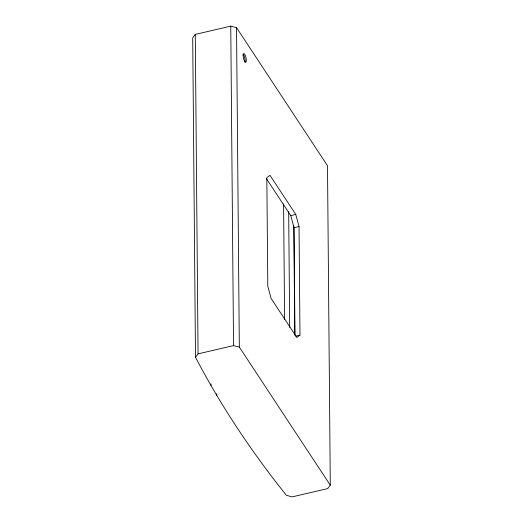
<?xml version="1.0" encoding="UTF-8"?>
<svg xmlns="http://www.w3.org/2000/svg" width="523" height="523" viewBox="0 0 523 523"><rect width="100%" height="100%" fill="white"/><g stroke="black" fill="none" stroke-linecap="round" stroke-linejoin="round"><path stroke-width="0.78" d="M195.275 34.4L192.712 37.813L195.497 357.274C221.085 406.214 251.923 452.323 286.467 495.379L292.246 496.85L327.725 488.6L330.288 485.187L327.503 165.726L236.533 27.621L230.754 26.15L195.275 34.4L198.06 353.862L195.497 357.274M299.986 335.138L296.829 337.485L271.071 298.378L267.789 286.251L266.841 177.676L269.992 175.329L295.757 214.437L299.038 226.564L299.986 335.138L295.691 336.132M266.318 178.513L290.749 215.6L295.757 214.437M294.972 335.485L294.031 227.727L299.038 226.564M198.06 353.862L233.539 345.611L239.325 347.089L330.288 485.187M290.749 215.6L294.031 227.727M293.821 226.001L294.769 334.426M288.676 211.678L289.69 327.437M283.59 203.872L284.604 319.631M236.533 27.621L239.325 347.089M230.754 26.15L233.539 345.611M216.738 393.675L216.757 395.31M210.991 383.862L211.004 385.497M243.045 54.104A4.472 1.288 76.9 0 1 244.751 57.968A4.472 1.288 76.9 0 1 244.901 62.159M243.136 55.497A4.472 1.288 76.9 0 0 245.575 62.296A4.472 1.288 76.9 0 0 245.522 56.026A4.472 1.288 76.9 0 0 243.136 55.497"/></g></svg>
